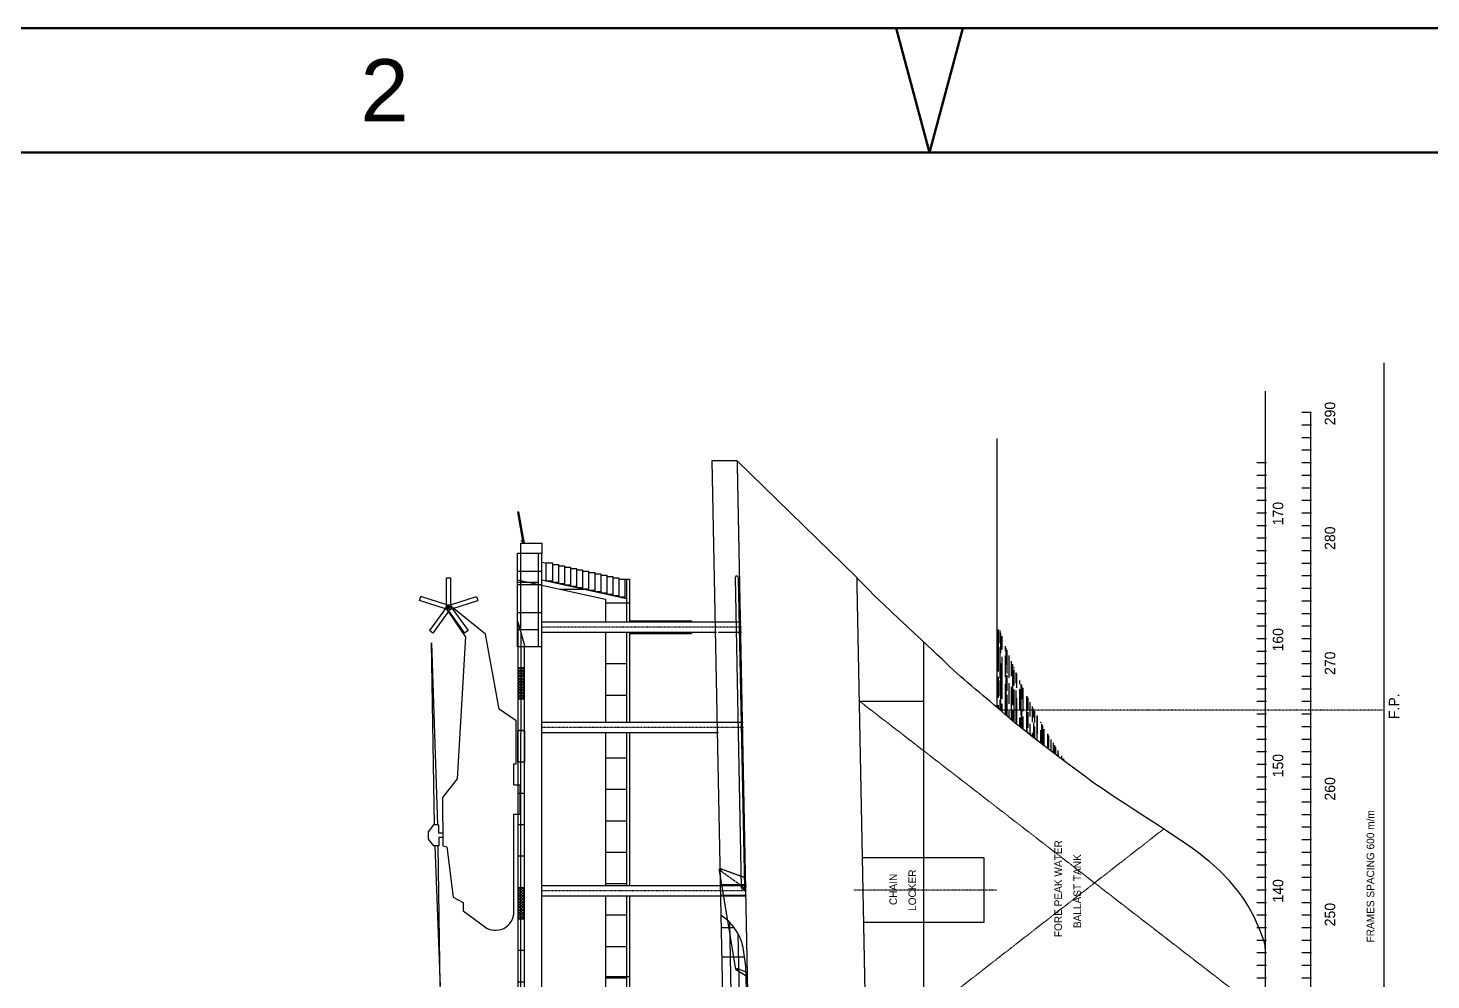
# Model space of a CAD drawing. Header units: millimetres. Extents: x 315178 to 535220, y 80241 to 421603.
# Drawn here: x 382156 to 449133, y 376156 to 421603 of the extents above; entities that cross this region are included whole.
import ezdxf

# ---------------------------------------------------------------- set-up
doc = ezdxf.new("R2010")
doc.units = ezdxf.units.MM
doc.linetypes.add('DASHDOT2', pattern=[12.7, 6.35, -3.175, 0, -3.175])
doc.linetypes.add('HIDDEN2', pattern=[4.7625, 3.175, -1.5875])
doc.layers.add('01 grueso', color=2, linetype='Continuous', lineweight=50, plot=False)
doc.layers.add('05 Cotas', color=6, linetype='Continuous', lineweight=25)
for name, color, linetype in [('AUX-013', 7, 'DASHDOT2'), ('DIB-013', 7, 'Continuous'), ('DIB-018', 6, 'Continuous'), ('DIB-035', 1, 'Continuous'), ('DIB-050', 111, 'Continuous'), ('DIB-065', 4, 'Continuous'), ('EJES', 6, 'DASHDOT2'), ('OCU-013', 7, 'HIDDEN2'), ('OCU-035', 1, 'HIDDEN2'), ('SOMBRAS', 7, 'Continuous'), ('TEX-018', 6, 'Continuous')]:
    doc.layers.add(name, color=color, linetype=linetype)

# ---------------------------------------------------------------- blocks, each defined once
blk = doc.blocks.new('*X181')
at = {"color": 0}
for p, q in [((218830, 532500), (220750, 532500)), ((218854, 532528), (220325, 532528)), ((218999, 532695), (219375, 532695)), ((219047, 532750), (221300, 532750)), ((219081, 532790), (219565, 532790)), ((219144, 532862), (219325, 532862)), ((219625, 532695), (221625, 532695)), ((219675, 532862), (220675, 532862)), ((219752, 532790), (220502, 532790)), ((220585, 532790), (222085, 532790)), ((220675, 532528), (221675, 532528)), ((220925, 532862), (222925, 532862)), ((221250, 532500), (222062, 532500)), ((221800, 532750), (222765, 532750)), ((221925, 532528), (222136, 532528)), ((221975, 532695), (222604, 532695)), ((222272, 532790), (222884, 532790)), ((218291, 531858), (218725, 531858)), ((218408, 532000), (219650, 532000)), ((218429, 532025), (220025, 532025)), ((218565, 532125), (220065, 532125)), ((218568, 532192), (219075, 532192)), ((218617, 532250), (220200, 532250)), ((218710, 532360), (219025, 532360)), ((218794, 532458), (219815, 532458)), ((219075, 531858), (220075, 531858)), ((219325, 532192), (221277, 532192)), ((219375, 532360), (220375, 532360)), ((220002, 532458), (220752, 532458)), ((220150, 532000), (220823, 532000)), ((220252, 532125), (221002, 532125)), ((220325, 531858), (220502, 531858)), ((220375, 532025), (220881, 532025)), ((220625, 532360), (221695, 532360)), ((220700, 532250), (221418, 532250)), ((220835, 532458), (221948, 532458)), ((221085, 532125), (221115, 532125)), ((217758, 531188), (218475, 531188)), ((217807, 531250), (218000, 531250)), ((217889, 531355), (218425, 531355)), ((217972, 531460), (218045, 531460)), ((218003, 531500), (218550, 531500)), ((218021, 531522), (219725, 531522)), ((218155, 531690), (218775, 531690)), ((218203, 531750), (219100, 531750)), ((218233, 531460), (218983, 531460)), ((218238, 531792), (218732, 531792)), ((218500, 531250), (219255, 531250)), ((218725, 531188), (219136, 531188)), ((218775, 531355), (219458, 531355)), ((218815, 531792), (220315, 531792)), ((219025, 531690), (220140, 531690)), ((219050, 531500), (219747, 531500)), ((219065, 531460), (219666, 531460)), ((219600, 531750), (220268, 531750)), ((217203, 530462), (217212, 530462)), ((217231, 530500), (217921, 530500)), ((217244, 530518), (217950, 530518)), ((217295, 530462), (217859, 530462)), ((217372, 530685), (218175, 530685)), ((217422, 530750), (218345, 530750)), ((217456, 530795), (218423, 530795)), ((217500, 530852), (218125, 530852)), ((217629, 531020), (218825, 531020)), ((217712, 531128), (218295, 531128)), ((217950, 531000), (218788, 531000)), ((218475, 530852), (218524, 530852)), ((218482, 531128), (219023, 531128)), ((216700, 529798), (216775, 529798)), ((216738, 529848), (216898, 529848)), ((216853, 530000), (217000, 530000)), ((216864, 530015), (217151, 530015)), ((216951, 530130), (217328, 530130)), ((216991, 530182), (217410, 530182)), ((217042, 530250), (217516, 530250)), ((217117, 530350), (217676, 530350)), ((216612, 529680), (216653, 529680)), ((216700, 529750), (216755, 529750))]:
    blk.add_line(p, q, dxfattribs=at)
blk = doc.blocks.new('*X22')
at = {"color": 0}
for p, q in [((91775, 133406), (92043, 133673)), ((91775, 133539), (91910, 133673)), ((91775, 133671), (91777, 133673)), ((92028, 133363), (91775, 133615)), ((91895, 133363), (91775, 133483)), ((92160, 133363), (91849, 133673)), ((91864, 133363), (92175, 133673)), ((92293, 133363), (91982, 133673)), ((91997, 133363), (92308, 133673)), ((92425, 133363), (92115, 133673)), ((92130, 133363), (92440, 133673)), ((92558, 133363), (92247, 133673)), ((92262, 133363), (92573, 133673)), ((92690, 133363), (92380, 133673)), ((92395, 133363), (92705, 133673)), ((92823, 133363), (92512, 133673)), ((92527, 133363), (92838, 133673)), ((92956, 133363), (92645, 133673)), ((92660, 133363), (92971, 133673)), ((93088, 133363), (92777, 133673)), ((92792, 133363), (93103, 133673)), ((93221, 133363), (92910, 133673)), ((92925, 133363), (93236, 133673)), ((93275, 133441), (93043, 133673)), ((93058, 133363), (93275, 133580)), ((93275, 133574), (93175, 133673)), ((93190, 133363), (93275, 133448))]:
    blk.add_line(p, q, dxfattribs=at)
blk = doc.blocks.new('HELIPER')
at = {"layer": 'AUX-013'}
for p, q in [((5961, 24819), (5961, 34600)), ((13761, 24972), (13761, 34600)), ((18551, 25066), (18551, 34600))]:
    blk.add_line(p, q, dxfattribs=at)
at = {"layer": 'DIB-013'}
for p, q in [((17611, 34600), (17611, 35750)), ((17611, 35750), (22093, 35750)), ((18448, 35750), (18448, 34750)), ((19264, 35750), (19264, 34600)), ((20817, 35750), (19885, 31550)), ((20597, 35750), (20597, 34600)), ((20703, 35750), (20703, 34750)), ((21233, 35750), (21233, 34600)), ((22093, 35750), (22093, 34600)), ((17611, 34750), (22093, 34750)), ((20817, 34600), (19919, 30550)), ((21622, 34408), (20774, 34408)), ((20774, 34408), (20774, 34086)), ((21664, 34600), (21622, 34408)), ((21622, 34408), (21622, 34086)), ((20368, 33725), (20368, 32575)), ((21486, 33510), (20575, 33510)), ((20575, 33510), (20575, 33222)), ((21550, 33798), (20639, 33798)), ((20639, 33798), (20639, 33510)), ((21622, 34086), (20703, 34086)), ((20703, 34086), (20703, 33798)), ((21422, 33510), (21422, 33222)), ((21486, 33798), (21486, 33510)), ((21550, 34086), (21550, 33798)), ((21295, 32934), (20447, 32934)), ((20447, 32934), (20447, 32645)), ((21359, 32934), (20447, 32934)), ((21422, 33222), (20511, 33222)), ((20511, 33222), (20511, 32934)), ((21295, 32934), (21295, 32645)), ((21359, 33222), (21359, 32934)), ((20319, 32357), (20319, 32069)), ((21231, 32357), (20319, 32357)), ((20383, 32645), (20383, 32357)), ((21295, 32645), (20383, 32645)), ((21167, 32357), (21167, 32069)), ((21231, 32645), (21231, 32357)), ((5711, 31550), (661, 31550)), ((1801, 30550), (1801, 31550)), ((1861, 30400), (1861, 31550)), ((3301, 30550), (3301, 31550)), ((4801, 30550), (4801, 31550)), ((13511, 31550), (6211, 31550)), ((6301, 30550), (6301, 31550)), ((7801, 30550), (7801, 31550)), ((9301, 30550), (9301, 31550)), ((10801, 30550), (10801, 31550)), ((12301, 30550), (12301, 31550)), ((18301, 31550), (14011, 31550)), ((15301, 30550), (15301, 31550)), ((16801, 30550), (16801, 31550)), ((19885, 31550), (18801, 31550)), ((19701, 30400), (19701, 31550)), ((21039, 31493), (20128, 31493)), ((20975, 31493), (20128, 31493)), ((21103, 31781), (20192, 31781)), ((20192, 31781), (20192, 31493)), ((21167, 32069), (20256, 32069)), ((20256, 32069), (20256, 31781)), ((20975, 31493), (20975, 31205)), ((21039, 31781), (21039, 31493)), ((21103, 32069), (21103, 31781)), ((20911, 30917), (20000, 30917)), ((20975, 31205), (20064, 31205)), ((20064, 31205), (20064, 30917)), ((20847, 30917), (20847, 30400)), ((20911, 31205), (20911, 30917)), ((5711, 30400), (-39, 30400)), ((5711, 30550), (661, 30550)), ((13511, 30550), (6211, 30550)), ((13511, 30400), (6211, 30400)), ((18301, 30550), (14011, 30550)), ((18301, 30400), (14011, 30400)), ((20847, 30550), (18801, 30550)), ((20847, 30400), (18801, 30400)), ((20847, 30629), (19936, 30629))]:
    blk.add_line(p, q, dxfattribs=at)
at = {"layer": 'DIB-018'}
for p, q in [((19435, 39189), (19837, 40425)), ((19625, 39127), (20027, 40364)), ((19837, 40425), (20027, 40364)), ((8117, 39697), (1403, 39453)), ((1403, 39453), (8117, 39547)), ((8117, 39763), (8114, 39763)), ((8117, 39713), (8114, 39713)), ((8442, 40016), (8117, 39763)), ((8117, 39513), (8117, 39763)), ((8792, 40019), (8442, 40016)), ((9117, 39522), (8717, 39518)), ((8717, 39363), (8717, 39518)), ((9117, 39772), (8792, 40019)), ((9117, 39722), (17803, 39865)), ((17803, 39865), (9117, 39572)), ((9117, 39522), (9117, 39772)), ((18276, 39795), (18394, 39957)), ((19328, 39031), (18276, 39795)), ((19446, 39193), (18394, 39957)), ((8067, 39133), (5667, 38833)), ((8117, 39313), (8067, 39133)), ((8517, 39516), (8116, 39513)), ((10417, 39333), (8117, 39313)), ((8517, 39363), (8517, 39516)), ((8517, 39313), (8517, 39466)), ((8717, 39313), (8717, 39468)), ((11317, 38633), (10417, 39333)), ((18117, 38233), (19300, 39051)), ((18217, 37283), (19563, 38940)), ((19328, 39042), (18276, 38278)), ((19446, 38880), (18394, 38116)), ((19300, 39051), (19417, 39133)), ((19328, 39031), (19446, 39193)), ((19446, 38880), (19328, 39042)), ((19490, 39036), (19387, 39112)), ((19490, 39036), (19387, 38961)), ((19435, 39189), (19625, 39127)), ((19625, 38946), (19435, 38884)), ((19435, 38884), (19837, 37647)), ((19490, 39036), (19530, 39158)), ((19490, 39036), (19530, 38915)), ((19490, 39036), (19618, 39036)), ((19618, 39136), (19618, 38936)), ((19618, 39136), (20918, 39136)), ((19618, 38936), (20918, 38936)), ((19625, 38946), (20027, 37709)), ((20918, 39136), (20918, 38936)), ((5017, 38353), (4259, 37337)), ((5217, 38353), (5017, 38353)), ((5417, 38353), (5217, 38353)), ((5667, 38833), (5417, 38353)), ((18117, 38233), (11317, 38633)), ((18394, 38116), (18276, 38278)), ((20027, 37709), (19837, 37647)), ((14637, 36633), (18217, 37283)), ((14084, 35824), (14637, 36633)), ((-2589, 34800), (-2589, 35600)), ((-1339, 35600), (-2589, 35600)), ((-2589, 34750), (-2589, 35550)), ((-1589, 35736), (-1597, 35686)), ((-89, 35425), (-1597, 35686)), ((18811, 35736), (-1589, 35736)), ((-89, 35476), (-1589, 35736)), ((-1339, 34800), (-1339, 35600)), ((-1339, 34800), (-1339, 35600)), ((-89, 35600), (-1339, 35600)), ((-1339, 34800), (-1339, 35550)), ((-1339, 34800), (-1339, 35550)), ((-877, 34800), (-277, 35600)), ((-676, 34800), (-89, 35587)), ((-189, 35500), (-189, 35600)), ((-89, 35500), (-189, 35500)), ((-89, 35600), (-89, 34600)), ((115, 35425), (115, 35736)), ((1615, 35425), (1615, 35736)), ((3115, 35425), (3115, 35736)), ((4615, 35425), (4615, 35736)), ((4967, 35924), (9631, 35924)), ((6115, 35425), (6115, 35736)), ((7615, 35425), (7615, 35736)), ((9115, 35425), (9115, 35736)), ((9631, 35924), (9631, 35624)), ((9631, 35924), (9631, 35674)), ((9631, 35624), (11031, 35624)), ((10615, 35425), (10615, 35736)), ((11031, 35924), (12031, 35924)), ((11031, 35924), (11031, 35624)), ((11031, 35924), (11031, 35674)), ((12031, 35924), (12031, 35824)), ((12031, 35924), (12031, 35874)), ((12031, 35824), (14084, 35824)), ((12115, 35425), (12115, 35736)), ((13615, 35425), (13615, 35736)), ((15115, 35425), (15115, 35736)), ((16615, 35425), (16615, 35736)), ((18811, 35736), (17673, 35425)), ((18315, 35600), (22561, 35600)), ((22561, 35476), (24061, 35736)), ((22561, 35425), (24070, 35686)), ((22561, 35600), (22561, 34600)), ((22561, 35504), (22661, 35504)), ((22661, 35504), (22661, 35601)), ((24061, 35736), (24070, 35686)), ((-1339, 35200), (-2589, 35200)), ((-1339, 34900), (-2589, 34900)), ((-89, 35200), (-1339, 35200)), ((-89, 34900), (-1339, 34900)), ((-583, 34925), (-783, 34925)), ((-413, 35200), (-613, 35200)), ((-410, 35155), (-610, 35155)), ((-247, 35375), (-447, 35375)), ((-89, 35425), (17673, 35425)), ((-2589, 34800), (-2589, 34600)), ((-2589, 34800), (-2589, 34600)), ((-2589, 34800), (-89, 34800)), ((-2589, 34800), (-89, 34800)), ((-2589, 34600), (-89, 34600)), ((-2589, 34600), (-89, 34600)), ((-2396, 34600), (-2396, 33100)), ((-2396, 34600), (-2396, 33100)), ((-2296, 34600), (-2296, 33100)), ((-2296, 34600), (-2296, 33100)), ((-2296, 34450), (-1596, 34450)), ((-2296, 34450), (-1596, 34450)), ((-2296, 34300), (-1596, 34300)), ((-2296, 34300), (-1596, 34300)), ((-1596, 34600), (-1596, 33100)), ((-1596, 34600), (-1596, 33100)), ((-1508, 34600), (-1508, 33100)), ((-1508, 34600), (-1508, 33100)), ((-89, 33100), (-89, 34600)), ((-89, 33100), (-89, 34600)), ((-89, 33150), (-89, 34600)), ((-89, 34600), (411, 34600)), ((111, 33100), (111, 34600)), ((111, 33100), (111, 34600)), ((111, 33150), (111, 34600)), ((411, 34600), (22061, 34600)), ((5711, 26010), (5711, 34600)), ((6211, 26029), (6211, 34600)), ((13511, 26163), (13511, 34600)), ((14011, 26182), (14011, 34600)), ((18301, 26257), (18301, 34600)), ((18801, 26276), (18801, 34600)), ((20597, 34600), (21233, 34600)), ((22561, 34600), (22061, 34600)), ((-2296, 34150), (-1596, 34150)), ((-2296, 34150), (-1596, 34150)), ((-2296, 34000), (-1596, 34000)), ((-2296, 34000), (-1596, 34000)), ((-2296, 33850), (-1596, 33850)), ((-2296, 33850), (-1596, 33850)), ((-2296, 33700), (-1596, 33700)), ((-2296, 33700), (-1596, 33700)), ((-2296, 33550), (-1596, 33550)), ((-2296, 33550), (-1596, 33550)), ((-1739, 33100), (-1739, 34100)), ((-139, 33100), (-139, 34100)), ((-2296, 33400), (-1596, 33400)), ((-2296, 33400), (-1596, 33400)), ((-2296, 33250), (-1596, 33250)), ((20128, 31493), (20128, 31205)), ((20000, 30917), (20000, 30629))]:
    blk.add_line(p, q, dxfattribs=at)
blk.add_lwpolyline([(12115, 35425), (12115, 35736), (13615, 35736), (13615, 35425), (12115, 35425)], dxfattribs=at)
blk.add_circle((19490, 39036), 64.8, dxfattribs=at)
for centre, radius, start, end in [((19490, 39036), 121, 307.10666, 127.10666), ((4967, 36808), 884, 143.26717, 270)]:
    blk.add_arc(centre, radius, start, end, dxfattribs=at)
at = {"layer": 'OCU-013'}
for p, q in [((-89, 35600), (13491, 35600)), ((18315, 35600), (13491, 35600)), ((14011, 24982), (14011, 26182)), ((18301, 25061), (18301, 26163)), ((18801, 25076), (18801, 26276)), ((5711, 24819), (5711, 26010)), ((6211, 24819), (6211, 26029))]:
    blk.add_line(p, q, dxfattribs=at)
at = {"layer": 'SOMBRAS'}
for p, q in [((18251, 30400), (18251, 27449)), ((18851, 30400), (18851, 27449)), ((18301, 27449), (18251, 27449)), ((18851, 27449), (18801, 27449))]:
    blk.add_line(p, q, dxfattribs=at)
for p in [(-87160, -97938), (-76662, -97938)]:
    blk.add_blockref('*X22', p, dxfattribs=at)

msp = doc.modelspace()

# ---------------------------------------------------------------- linework, layer by layer
at = {"layer": '01 grueso'}
for p, q in [((425199, 415656), (423605, 421603)), ((425199, 415656), (426792, 421603)), ((529272, 415656), (321125, 415656))]:
    msp.add_line(p, q, dxfattribs=at)
msp.add_lwpolyline([(315178, 80241), (535220, 80241), (535220, 421603), (315178, 421603)], close=True, dxfattribs=at)
at = {"layer": 'AUX-013'}
for p, q in [((428427, 384378), (421876, 389443)), ((446828, 389043), (428561, 389043)), ((441277, 374443), (428427, 384378)), ((428427, 377172), (436372, 383365)), ((424927, 374443), (428427, 377172))]:
    msp.add_line(p, q, dxfattribs=at)
at = {"layer": 'DIB-018'}
for p, q in [((446907, 148043), (446907, 405622)), ((441227, 157043), (441227, 404263)), ((443427, 403243), (442977, 403243)), ((443427, 402643), (442977, 402643)), ((443427, 402043), (442977, 402043)), ((443427, 401443), (442977, 401443)), ((441277, 400843), (440827, 400843)), ((441277, 400843), (441177, 400843)), ((441227, 157043), (441227, 400843)), ((443427, 400843), (442977, 400843)), ((441277, 400243), (440827, 400243)), ((441277, 400243), (441177, 400243)), ((443427, 400243), (442977, 400243)), ((441277, 399643), (440827, 399643)), ((441277, 399643), (441177, 399643)), ((443427, 399643), (442977, 399643)), ((441277, 399043), (440827, 399043)), ((441277, 399043), (441177, 399043)), ((443427, 399043), (442977, 399043)), ((441277, 398443), (440827, 398443)), ((441277, 398443), (441177, 398443)), ((441227, 146243), (441227, 398443)), ((443427, 398443), (442977, 398443)), ((441277, 397843), (440827, 397843)), ((441277, 397243), (440827, 397243)), ((441277, 397843), (441177, 397843)), ((441277, 397243), (441177, 397243)), ((443427, 397843), (442977, 397843)), ((443427, 397243), (442977, 397243)), ((441277, 396643), (440827, 396643)), ((441277, 396643), (441177, 396643)), ((443427, 396643), (442977, 396643)), ((441277, 396043), (440827, 396043)), ((441277, 396043), (441177, 396043)), ((443427, 396043), (442977, 396043)), ((441277, 395443), (440827, 395443)), ((441277, 395443), (441177, 395443)), ((443427, 395443), (442977, 395443)), ((441277, 394843), (440827, 394843)), ((441277, 394843), (441177, 394843)), ((443427, 394843), (442977, 394843)), ((441277, 394243), (440827, 394243)), ((441277, 394243), (441177, 394243)), ((443427, 394243), (442977, 394243)), ((441277, 393643), (440827, 393643)), ((441277, 393643), (441177, 393643)), ((443427, 393643), (442977, 393643)), ((441277, 393043), (440827, 393043)), ((441277, 393043), (441177, 393043)), ((443427, 393043), (442977, 393043)), ((441277, 392443), (440827, 392443)), ((441277, 391843), (440827, 391843)), ((441277, 392443), (441177, 392443)), ((441277, 391843), (441177, 391843)), ((443427, 392443), (442977, 392443)), ((443427, 391843), (442977, 391843)), ((441277, 391243), (440827, 391243)), ((441277, 391243), (441177, 391243)), ((443427, 391243), (442977, 391243)), ((443427, 391243), (443327, 391243)), ((441277, 390643), (440827, 390643)), ((441277, 390643), (441177, 390643)), ((443427, 390643), (442977, 390643)), ((441277, 390043), (440827, 390043)), ((441277, 390043), (441177, 390043)), ((443427, 390043), (442977, 390043)), ((441277, 389443), (440827, 389443)), ((441277, 389443), (441177, 389443)), ((443427, 389443), (442977, 389443)), ((441277, 388843), (440827, 388843)), ((441277, 388843), (441177, 388843)), ((443427, 388843), (442977, 388843)), ((441277, 388243), (440827, 388243)), ((441277, 388243), (441177, 388243)), ((443427, 388243), (442977, 388243)), ((441277, 387643), (440827, 387643)), ((441277, 387643), (441177, 387643)), ((443427, 387643), (442977, 387643)), ((441277, 387043), (440827, 387043)), ((441277, 387043), (441177, 387043)), ((443427, 387043), (442977, 387043)), ((441277, 386443), (440827, 386443)), ((441277, 385843), (440827, 385843)), ((441277, 386443), (441177, 386443)), ((441277, 385843), (441177, 385843)), ((443427, 386443), (442977, 386443)), ((443427, 385843), (442977, 385843)), ((441277, 385243), (440827, 385243)), ((441277, 385243), (441177, 385243)), ((443427, 385243), (442977, 385243)), ((441277, 384643), (440827, 384643)), ((441277, 384643), (441177, 384643)), ((443427, 384643), (442977, 384643)), ((441277, 384043), (440827, 384043)), ((441277, 384043), (441177, 384043)), ((443427, 384043), (442977, 384043)), ((441277, 383443), (440827, 383443)), ((441277, 383443), (441177, 383443)), ((443427, 383443), (442977, 383443)), ((441277, 382843), (440827, 382843)), ((441277, 382843), (441177, 382843)), ((443427, 382843), (442977, 382843)), ((441277, 382243), (440827, 382243)), ((441277, 382243), (441177, 382243)), ((443427, 382243), (442977, 382243)), ((441277, 381643), (440827, 381643)), ((441277, 381643), (441177, 381643)), ((443427, 381643), (442977, 381643)), ((441277, 381043), (440827, 381043)), ((441277, 380443), (440827, 380443)), ((441277, 381043), (441177, 381043)), ((441277, 380443), (441177, 380443)), ((443427, 381043), (442977, 381043)), ((443427, 380443), (442977, 380443)), ((441277, 379843), (440827, 379843)), ((441277, 379843), (441177, 379843)), ((443427, 379843), (442977, 379843)), ((415231, 379253), (415326, 374420)), ((441277, 379243), (440827, 379243)), ((441277, 379243), (441177, 379243)), ((443427, 379243), (442977, 379243)), ((415879, 378643), (415243, 378643)), ((415638, 378926), (415726, 374428)), ((441277, 378643), (440827, 378643)), ((441277, 378643), (441177, 378643)), ((443427, 378643), (442977, 378643)), ((416048, 378376), (416126, 374435)), ((441277, 378043), (440827, 378043)), ((441277, 378043), (441177, 378043)), ((443427, 378043), (442977, 378043)), ((416369, 377243), (415270, 377243)), ((441277, 377443), (440827, 377443)), ((441277, 377443), (441177, 377443)), ((443427, 377443), (442977, 377443)), ((441277, 376843), (440827, 376843)), ((441277, 376843), (441177, 376843)), ((443427, 376843), (442977, 376843)), ((441277, 376243), (440827, 376243)), ((441277, 376243), (441177, 376243)), ((443427, 376243), (442977, 376243))]:
    msp.add_line(p, q, dxfattribs=at)
at = {"layer": 'DIB-035'}
for p, q in [((415947, 376661), (415560, 379000)), ((441227, 378043), (441157, 378043)), ((441227, 378043), (441227, 378043)), ((416400, 376372), (415985, 376623)), ((416485, 376518), (416002, 376695)), ((416485, 376336), (416485, 376518)), ((416485, 376336), (416438, 376336))]:
    msp.add_line(p, q, dxfattribs=at)
for centre in [(415196, 381427), (415985, 376661)]:
    msp.add_circle(centre, 38, dxfattribs=at)
msp.add_arc((416335, 376265), 125, 34.34341, 58.85919, dxfattribs=at)
at = {"layer": 'DIB-050'}
for p, q in [((414805, 400943), (415231, 379253)), ((416006, 400943), (414805, 400943)), ((421716, 395363), (416006, 400943)), ((415915, 395368), (416205, 380570)), ((416065, 395368), (416065, 395362)), ((416065, 395362), (416355, 380573)), ((422227, 394843), (421716, 395360)), ((422606, 394469), (422227, 394843)), ((422989, 394098), (422606, 394469)), ((423371, 393734), (422989, 394098)), ((423746, 393381), (423371, 393734)), ((424110, 393041), (423746, 393381)), ((424456, 392720), (424110, 393041)), ((424780, 392419), (424456, 392720)), ((425077, 392143), (424780, 392419)), ((425343, 391894), (425077, 392143)), ((425580, 391670), (425343, 391894)), ((425794, 391466), (425580, 391670)), ((425990, 391281), (425794, 391466)), ((426171, 391109), (425990, 391281)), ((426343, 390948), (426171, 391109)), ((426510, 390794), (426343, 390948)), ((426677, 390643), (426510, 390794)), ((426848, 390493), (426677, 390643)), ((427023, 390343), (426848, 390493)), ((427200, 390193), (427023, 390343)), ((427380, 390043), (427200, 390193)), ((427560, 389893), (427380, 390043)), ((427740, 389743), (427560, 389893)), ((427920, 389593), (427740, 389743)), ((428097, 389443), (427920, 389593)), ((428272, 389293), (428097, 389443)), ((428447, 389142), (428272, 389293)), ((428624, 388988), (428447, 389142)), ((416465, 374997), (416425, 376822))]:
    msp.add_line(p, q, dxfattribs=at)
msp.add_lwpolyline([(441157, 378043), (440998, 378466), (440842, 378839), (440689, 379166), (440538, 379456), (440390, 379712), (440244, 379942), (440099, 380150), (439956, 380343), (439813, 380526), (439670, 380701), (439525, 380869), (439378, 381031), (439228, 381188), (439074, 381342), (438914, 381493), (438747, 381643), (438573, 381794), (438388, 381946), (438188, 382104), (437971, 382268), (437734, 382442), (437471, 382628), (437181, 382827), (436861, 383043), (436507, 383277), (436128, 383524), (435732, 383782), (435328, 384043), (434923, 384305), (434528, 384562), (434149, 384810), (433797, 385043), (433477, 385259), (433186, 385460), (432918, 385650), (432666, 385831), (432426, 386007), (432190, 386182), (431954, 386360), (431711, 386543), (431456, 386735), (431192, 386934), (430923, 387137), (430653, 387343), (430384, 387549), (430121, 387753), (429868, 387951), (429627, 388143), (429403, 388326), (429193, 388501), (428995, 388669), (428806, 388831), (428624, 388988), (428447, 389142), (428427, 389159)], dxfattribs=at)
for centre, radius, start, end in [((415990, 395367), 75, 1.12396, 181.12396), ((416280, 380571), 75, 181.12396, 1.12396), ((413937, 377227), 2403, 11.45972, 57.43316), ((439864, 377611), 1364, 359.02842, 18.4639), ((401425, 375023), 15107, 6.83777, 10.2253)]:
    msp.add_arc(centre, radius, start, end, dxfattribs=at)
at = {"layer": 'DIB-065'}
msp.add_line((428427, 389159), (428427, 402000), dxfattribs=at)
at = {"layer": 'EJES'}
msp.add_line((428388, 380443), (421579, 380443), dxfattribs=at)
at = {"layer": 'OCU-035'}
for p, q in [((416006, 400943), (416526, 374443)), ((421716, 395363), (422128, 374388)), ((424927, 345043), (424927, 392283)), ((424927, 389443), (421866, 389443)), ((427797, 381993), (422001, 381993)), ((427797, 378893), (427797, 381993)), ((415560, 379000), (415160, 381417)), ((416205, 380657), (415181, 381392)), ((416396, 381029), (415213, 381461)), ((416408, 380693), (415198, 380693)), ((416396, 380388), (416396, 381029)), ((416408, 380193), (415217, 380193)), ((416396, 380388), (416368, 380388)), ((427797, 378893), (422053, 378893))]:
    msp.add_line(p, q, dxfattribs=at)
msp.add_arc((415971, 380332), 400, 7.93078, 54.31353, dxfattribs=at)
at = {"layer": 'TEX-018'}
msp.add_line((443377, 403243), (443377, 345043), dxfattribs=at)

# ---------------------------------------------------------------- block references
at = {"layer": 'TEX-018', "rotation": 90}
for name, p in [('HELIPER', (441277, 374443)), ('*X181', (961356, 169958))]:
    msp.add_blockref(name, p, dxfattribs=at)

# ---------------------------------------------------------------- texts
at = {"layer": '05 Cotas', "insert": (399180, 418629), "char_height": 2973.54, "attachment_point": 5}
msp.add_mtext_dynamic_manual_height_columns('{\\fArial|b0|i0|c0|p34;\\C4;2}', width=2973.54, gutter_width=14868, heights=[0], dxfattribs=at)
at = {"layer": 'TEX-018'}
for s, height, p in [('290', 500, (444562, 402640)), ('170', 500, (442082, 397864)), ('280', 500, (444562, 396688)), ('160', 500, (442082, 391838)), ('270', 500, (444562, 390718)), ('F.P.', 500, (447622, 388613)), ('150', 500, (442082, 385830)), ('260', 500, (444562, 384721)), ('FRAMES SPACING 600 m/m', 360, (446425, 377946)), ('FORE PEAK WATER', 360, (431516, 378200)), ('BALLAST TANK', 360, (432427, 378628)), ('CHAIN', 360, (423641, 379732)), ('LOCKER', 360, (424550, 379451)), ('140', 500, (442082, 379850)), ('250', 500, (444562, 378719))]:
    msp.add_text(s, height=height, rotation=90, dxfattribs=at).set_placement(p)

doc.saveas('drawing.dxf')
